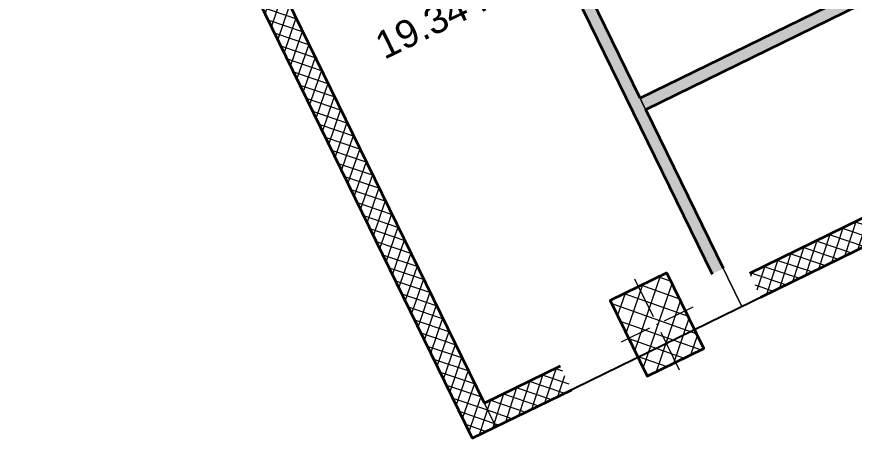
# Model space of a CAD drawing. Header units: metres. Extents: x 7511783 to 7512372, y 4692307 to 4692611.
# Drawn here: x 7512269.13 to 7512277.08, y 4692533.85 to 4692537.85 of the extents above; entities that cross this region are included whole.
import ezdxf

# ---------------------------------------------------------------- set-up
doc = ezdxf.new("R2010")
doc.units = ezdxf.units.M
doc.layers.add('A - Fill Zone_Pen_No__156', color=7, linetype='Continuous', lineweight=0, true_color=0x54689e)
doc.layers.add('A - Muret_Pen_No__102', color=7, linetype='Continuous', lineweight=0, true_color=0xcccccc)
for name, color, linetype, lineweight in [('A - Muret', 7, 'Continuous', 0), ('A - Muret_Pen_No__101', 252, 'Continuous', 0), ('A - Muret_Pen_No__7', 7, 'Continuous', 0), ('A - Pllaka Themel_Pen_No__42', 8, 'Continuous', 0), ('A - Shtyllat', 7, 'Continuous', 0), ('A1 - Bodrumi -1', 7, 'Continuous', 0), ('ARCHICAD Doors_Pen_No__42', 8, 'Continuous', 0), ('garazhat-netw-amiri - b1', 20, 'Continuous', 0), ('Structural - Bearing', 7, 'Continuous', 0), ('Structural - Bearing_Pen_No__20', 1, 'Continuous', 0), ('Structural - Bearing_Pen_No__21', 7, 'Continuous', 0)]:
    doc.layers.add(name, color=color, linetype=linetype, lineweight=lineweight)
doc.styles.add('GENERATED_STYLE_1', font='arial.ttf')
pattern_1 = [(44.99999999999999, (0, 0), (-68.94290863686237, 68.94290863686243), []), (135.0000000000002, (0, 0), (68.94290863686219, 68.94290863686261), [])]

# ---------------------------------------------------------------- blocks, each defined once
blk = doc.blocks.new('Slab_1', base_point=(-1850.000000000003, -20500.83600967443))
at = {"layer": 'A - Pllaka Themel_Pen_No__42', "color": 8, "linetype": 'Continuous', "lineweight": 25, "flags": 128}
blk.add_lwpolyline([(-1850.000000000003, -20500.83600967443), (27400.0000000007, -20500.83534970144), (27400.0000000007, 1500), (-1000, 1500), (-999.9999999999993, -8550.830745419273), (-1850.000000000002, -8550.830745419273)], close=True, dxfattribs=at)
blk = doc.blocks.new('Wall_37', base_point=(-1850.000000000003, -8550.830745419273))
at = {"layer": 'A - Muret_Pen_No__101', "linetype": 'Continuous', "lineweight": 13}
h = blk.add_hatch(dxfattribs=at)
h.set_pattern_fill('CONCRETE_BLOCK', color=252, style=0, pattern_type=2)
h.set_pattern_definition(pattern_1)
h.paths.add_polyline_path([(-1850.000000000003, -8550.830745419273), (-1850.000000000003, -19000.83600967443), (-1600.000000000003, -18750.83612022176), (-1600.000000000003, -8800.830745419273)])
at = {"layer": 'A - Muret_Pen_No__7', "color": 7, "linetype": 'Continuous', "lineweight": 35, "flags": 128}
for points in [[(-1850.000000000003, -8550.830745419273), (-1850.000000000003, -19000.83600967443)], [(-1600.000000000003, -18750.83612022176), (-1600.000000000003, -8800.830745419273)]]:
    blk.add_lwpolyline(points, dxfattribs=at)
blk = doc.blocks.new('Door 22')
at = {"layer": 'ARCHICAD Doors_Pen_No__42', "color": 8, "linetype": 'Continuous', "lineweight": 25}
for p, q in [((-260.3921784050518, 393.9747868736185), (-237.4491209510099, 426.7408686451782)), ((-237.4491209510099, 426.7408686451782), (371.9999999999999, 0)), ((349.0569425459581, -32.76608177155968), (-260.3921784050518, 393.9747868736185)), ((-387, 23.99999999999998), (-437, 23.99999999999998)), ((-437, 23.99999999999998), (-437, 4.99999999999999)), ((-437, 4.99999999999999), (-387, 4.99999999999999)), ((-400, 4.99999999999999), (-437.0000000000001, 4.99999999999999)), ((-400, 4.99999999999999), (-437.0000000000001, 4.99999999999999)), ((-375, 4.99999999999999), (-400, 4.99999999999999)), ((-400, 4.99999999999999), (-400, 0)), ((-400, 0), (-400, 4.99999999999999)), ((-400, 0), (-400, 4.99999999999999)), ((-400, 0), (-375, 0)), ((-372.0000000000001, 0), (-400, 0)), ((-400, 0), (-400, -115)), ((-400, -115), (-400, 0)), ((-400, -115), (-400, 0)), ((-387, 4.99999999999999), (-387, 23.99999999999998)), ((-375, 0), (-375, 4.99999999999999)), ((-372.0000000000001, -40), (-372.0000000000001, 0)), ((371.9999999999999, 0), (349.0569425459581, -32.76608177155968)), ((400, 0), (372.0000000000001, 0)), ((372.0000000000001, 0), (372.0000000000001, -40)), ((400, 4.99999999999999), (375, 4.99999999999999)), ((375, 4.99999999999999), (375, 0)), ((375, 0), (400, 0)), ((437, 23.99999999999998), (387, 23.99999999999998)), ((387, 23.99999999999998), (387, 4.99999999999999)), ((387, 4.99999999999999), (437, 4.99999999999999)), ((400, 0), (400, 4.99999999999999)), ((400, 0), (400, 4.99999999999999)), ((400, 0), (400, 4.99999999999999)), ((400, 4.99999999999999), (437.0000000000001, 4.99999999999999)), ((400, 4.99999999999999), (437.0000000000001, 4.99999999999999)), ((400, -115), (400, 0)), ((400, -115), (400, 0)), ((400, -115), (400, 0)), ((437, 4.99999999999999), (437, 23.99999999999998)), ((-360.0000000000001, -40), (-372.0000000000001, -40)), ((-360.0000000000001, -115), (-360.0000000000001, -40)), ((372.0000000000001, -40), (360.0000000000001, -40)), ((360.0000000000001, -40), (360.0000000000001, -115)), ((-387, -115), (-437, -115)), ((-437, -115), (-437, -134)), ((-400, -115), (-437.0000000000001, -115)), ((-400, -115), (-437.0000000000001, -115)), ((-437, -134), (-387, -134)), ((-400, -115), (-360.0000000000001, -115)), ((-387, -134), (-387, -115)), ((360.0000000000001, -115), (400, -115)), ((437, -115), (387, -115)), ((387, -115), (387, -134)), ((387, -134), (437, -134)), ((400, -115), (437.0000000000001, -115)), ((400, -115), (437.0000000000001, -115)), ((437, -134), (437, -115))]:
    blk.add_line(p, q, dxfattribs=at)
blk.add_arc((371.9999999999999, 0), 744, 145, 180, dxfattribs=at)
blk = doc.blocks.new('Wall_40', base_point=(999.9999999999982, -16800.83534970144))
at = {"layer": 'A - Muret_Pen_No__102', "linetype": 'Continuous', "lineweight": 0, "true_color": 0xcccccc}
for points in [[(999.9999999999982, -16920.83534970144), (3261.950988543974, -16920.83534970144), (3261.950988543974, -16800.83539440496), (999.9999999999982, -16800.83539440496)], [(4061.950943840447, -16800.8353708329), (4061.950943840447, -16920.83534970144), (5939.208283069183, -16920.83534970144), (5939.208283069183, -16800.8353708329)], [(6739.208223226109, -16800.8353544256), (6739.208223226109, -16920.83534970144), (7182.019168114631, -16920.83534970144), (7182.019168114631, -16800.8353544256)], [(9499.999999999996, -16800.8353544256), (7982.019191472307, -16800.8353544256), (7982.019191472307, -16920.83534970144), (9499.999999999996, -16920.83534970144)]]:
    blk.add_hatch(color=254, dxfattribs=at).paths.add_polyline_path(points)
at = {"layer": 'A - Muret_Pen_No__7', "color": 7, "linetype": 'Continuous', "lineweight": 35}
for p, q in [((3261.950970048401, -16800.83534970144), (3224.9509700484, -16800.83534970144)), ((3261.950970048401, -16800.83534970144), (3261.950970048401, -16915.83534970144)), ((4061.950970048401, -16800.83534970144), (4098.950970048401, -16800.83534970144)), ((4061.950970048401, -16800.83534970144), (4061.950970048401, -16915.83534970144)), ((5939.208258649212, -16800.83534970144), (5902.208258649212, -16800.83534970144)), ((5939.208258649212, -16800.83534970144), (5939.208258649212, -16915.83534970144)), ((6739.208258649212, -16800.83534970144), (6776.208258649212, -16800.83534970144)), ((6739.208258649212, -16800.83534970144), (6739.208258649212, -16915.83534970144)), ((7182.019184527484, -16800.83534970144), (7145.019184527484, -16800.83534970144)), ((7182.019184527484, -16800.83534970144), (7182.019184527484, -16915.83534970144)), ((7982.019184527485, -16800.83534970144), (8019.019184527485, -16800.83534970144)), ((7982.019184527485, -16800.83534970144), (7982.019184527485, -16915.83534970144)), ((3261.950970048401, -16920.83534970144), (3224.9509700484, -16920.83534970144)), ((3261.950970048401, -16915.83534970144), (3261.950970048401, -16920.83534970144)), ((4061.950970048401, -16915.83534970144), (4061.950970048401, -16920.83534970144)), ((4061.950970048401, -16920.83534970144), (4098.950970048401, -16920.83534970144)), ((5939.208258649212, -16920.83534970144), (5902.208258649212, -16920.83534970144)), ((5939.208258649212, -16915.83534970144), (5939.208258649212, -16920.83534970144)), ((6739.208258649212, -16915.83534970144), (6739.208258649212, -16920.83534970144)), ((6739.208258649212, -16920.83534970144), (6776.208258649212, -16920.83534970144)), ((7182.019184527484, -16920.83534970144), (7145.019184527484, -16920.83534970144)), ((7182.019184527484, -16915.83534970144), (7182.019184527484, -16920.83534970144)), ((7982.019184527485, -16915.83534970144), (7982.019184527485, -16920.83534970144)), ((7982.019184527485, -16920.83534970144), (8019.019184527485, -16920.83534970144))]:
    blk.add_line(p, q, dxfattribs=at)
at = {"layer": 'A - Muret_Pen_No__7', "color": 7, "linetype": 'Continuous', "lineweight": 35, "flags": 128}
for points in [[(3261.950988543974, -16800.83534970144), (999.9999999999982, -16800.83534970144)], [(5939.208308001332, -16800.83534970144), (4061.950943840447, -16800.83534970144)], [(7182.0191912238, -16800.83534970144), (6739.208263297805, -16800.83534970144)], [(9499.999999999996, -16800.83534970144), (7982.019146520274, -16800.83534970144)], [(999.9999999999982, -16920.83534970144), (3261.950988543973, -16920.83534970144)], [(4061.950943840447, -16920.83534970144), (4299.999999999995, -16920.83534970144)], [(4419.999999999995, -16920.83534970144), (5939.208308001332, -16920.83534970144)], [(6739.208263297805, -16920.83534970144), (6969.999999999997, -16920.83534970144)], [(7089.999999999997, -16920.83534970144), (7182.019191223801, -16920.83534970144)], [(7982.019146520274, -16920.83534970144), (9499.999999999996, -16920.83534970144)]]:
    blk.add_lwpolyline(points, dxfattribs=at)
at = {"layer": 'ARCHICAD Doors_Pen_No__42', "color": 8, "linetype": 'Continuous', "lineweight": 25, "xscale": -1, "zscale": 1000, "rotation": 180}
for p in [(3661.950970048401, -16915.83534970144), (6339.208258649212, -16915.83534970144)]:
    blk.add_blockref('Door 22', p, dxfattribs=at)
at = {"layer": 'ARCHICAD Doors_Pen_No__42', "color": 8, "linetype": 'Continuous', "lineweight": 25, "zscale": 1000, "rotation": 180}
blk.add_blockref('Door 22', (7582.019184527485, -16915.83534970144), dxfattribs=at)
blk = doc.blocks.new('Wall_43', base_point=(999.9999999999973, -19000.83664299364))
at = {"layer": 'A - Muret_Pen_No__102', "linetype": 'Continuous', "lineweight": 0, "true_color": 0xcccccc}
for points in [[(879.9999964032554, -11900.83965125988), (879.9999964032554, -12045.66582456024), (999.9999923857845, -12045.66582456024), (999.9999923857845, -11900.83965125988)], [(879.9999964032554, -18600.83751339242), (999.9999923857845, -18600.83751339242), (999.9999923857845, -12845.66586433567), (879.9999964032554, -12845.66586433567)]]:
    blk.add_hatch(color=254, dxfattribs=at).paths.add_polyline_path(points)
at = {"layer": 'A - Muret_Pen_No__7', "color": 7, "linetype": 'Continuous', "lineweight": 35}
for p, q in [((879.9999999999976, -12045.66582180403), (879.9999999999976, -12008.66582180403)), ((884.9999999999976, -12045.66582180403), (879.9999999999976, -12045.66582180403)), ((999.9999999999976, -12045.66582180403), (884.9999999999976, -12045.66582180403)), ((999.9999999999976, -12045.66582180403), (999.9999999999976, -12008.66582180403)), ((879.9999999999976, -12845.66582180403), (879.9999999999976, -12882.66582180403)), ((884.9999999999976, -12845.66582180403), (879.9999999999976, -12845.66582180403)), ((999.9999999999976, -12845.66582180403), (884.9999999999976, -12845.66582180403)), ((999.9999999999976, -12845.66582180403), (999.9999999999976, -12882.66582180403))]:
    blk.add_line(p, q, dxfattribs=at)
at = {"layer": 'A - Muret_Pen_No__7', "color": 7, "linetype": 'Continuous', "lineweight": 35, "flags": 128}
for points in [[(879.9999999999986, -11900.83965125988), (879.9999999999986, -12045.66584686973)], [(999.9999999999986, -12045.66584799161), (999.9999999999986, -11900.83965125988)], [(879.9999999999984, -12845.6658598376), (879.9999999999973, -18600.83751339242)], [(999.9999999999976, -16800.83534970144), (999.9999999999984, -12845.66586715659)], [(999.9999999999973, -18600.83751339242), (999.9999999999976, -16920.83534970144)]]:
    blk.add_lwpolyline(points, dxfattribs=at)
at = {"layer": 'ARCHICAD Doors_Pen_No__42', "color": 8, "linetype": 'Continuous', "lineweight": 25, "zscale": 1000, "rotation": 89.99999999999999}
blk.add_blockref('Door 22', (884.9999999999985, -12445.66582180403), dxfattribs=at)
blk = doc.blocks.new('Wall_60', base_point=(4049.999999999995, -19000.83861859194))
at = {"layer": 'A - Muret_Pen_No__101', "linetype": 'Continuous', "lineweight": 13}
h = blk.add_hatch(dxfattribs=at)
h.set_pattern_fill('CONCRETE_BLOCK', color=252, style=0, pattern_type=2)
h.set_pattern_definition(pattern_1)
h.paths.add_polyline_path([(-1600.000014687322, -18750.8360836881), (-1850.000000000003, -19000.83598108385), (-800.0000265199667, -19000.83756358871), (-800.0000265199667, -18750.83643535585)])
h = blk.add_hatch(dxfattribs=at)
h.set_pattern_fill('CONCRETE_BLOCK', color=252, style=0, pattern_type=2)
h.set_pattern_definition(pattern_1)
h.paths.add_polyline_path([(4050.000110547347, -18750.83863327927), (1200.000031815357, -18750.83731452522), (1200.000031815357, -19000.83756358871), (4050.00002263041, -19000.83861859194)])
at = {"layer": 'A - Muret_Pen_No__7', "color": 7, "linetype": 'Continuous', "lineweight": 35, "flags": 128}
for points in [[(-799.9999821121131, -18750.83647397329), (-1600.000000000003, -18750.83612022176)], [(4050.000110547347, -18750.83861859197), (1200.000020511829, -18750.83735835211)], [(-1850.000000000003, -19000.83600967443), (-799.9999582756652, -19000.83647397333)], [(1199.999974668094, -19000.83735835212), (4049.999999999995, -19000.83861859194)]]:
    blk.add_lwpolyline(points, dxfattribs=at)
blk = doc.blocks.new('Column_13', base_point=(-68019.82202355302, 187356.8082144757))
at = {"layer": 'Structural - Bearing', "linetype": 'Continuous', "lineweight": 0, "true_color": 0x000000}
h = blk.add_hatch(dxfattribs=at)
h.set_pattern_fill('CONCRETE_BLOCK', color=18, style=0, pattern_type=2)
h.set_pattern_definition([(44.99999999999999, (0, 0), (-91.92387818248316, 91.92387818248324), []), (135.0000000000002, (0, 0), (91.92387818248291, 91.92387818248349), [])])
h.paths.add_polyline_path([(-67719.82202355302, 187756.8082144758), (-68319.82202355302, 187756.8082144758), (-68319.82202355302, 186956.8082144757), (-67719.82202355302, 186956.8082144757)])
at = {"layer": 'Structural - Bearing_Pen_No__20', "color": 1, "linetype": 'Continuous', "lineweight": 0}
for p, q in [((-68019.82202355302, 187436.8082144758), (-68019.82202355302, 187836.8082144757)), ((-68099.82202355302, 187356.8082144757), (-68399.82202355302, 187356.8082144757)), ((-67939.82202355302, 187356.8082144757), (-67639.82202355302, 187356.8082144757)), ((-68019.82202355302, 187276.8082144757), (-68019.82202355302, 186876.8082144758))]:
    blk.add_line(p, q, dxfattribs=at)
blk.add_point((-68019.82202355302, 187356.8082144757), dxfattribs=at)
at = {"layer": 'Structural - Bearing_Pen_No__21', "color": 7, "linetype": 'Continuous', "lineweight": 35, "flags": 128}
blk.add_lwpolyline([(-67719.82202355302, 187756.8082144758), (-68319.82202355302, 187756.8082144758), (-68319.82202355302, 186956.8082144757), (-67719.82202355302, 186956.8082144757)], close=True, dxfattribs=at)

msp = doc.modelspace()

# ---------------------------------------------------------------- linework, layer by layer
at = {"layer": 'garazhat-netw-amiri - b1'}
for points in [[(7512276.014971229, 4692535.102616616), (7512279.033752292, 4692536.577933832), (7512275.69672687, 4692543.406125789), (7512272.677945807, 4692541.930808571), (7512276.014971229, 4692535.102616616)], [(7512270.41223747, 4692540.645442579), (7512273.679009692, 4692533.961002102), (7512276.014971229, 4692535.102616616), (7512272.748199007, 4692541.787057092), (7512270.41223747, 4692540.645442579)]]:
    msp.add_lwpolyline(points, close=True, dxfattribs=at)

# ---------------------------------------------------------------- block references
at = {"layer": 'A - Muret', "color": 7, "lineweight": 35, "xscale": 0.001, "yscale": 0.001, "zscale": 0.001, "rotation": 26.04535599708318}
for name, p in [('Wall_37', (7512268.865983534, 4692543.240004657)), ('Wall_43', (7512276.014971524, 4692535.102616011)), ('Wall_40', (7512275.048989445, 4692537.079200013)), ('Wall_60', (7512278.755234964, 4692536.441815877))]:
    msp.add_blockref(name, p, dxfattribs=at)
at = {"layer": 'A - Shtyllat', "color": 7, "lineweight": 35, "xscale": 0.001, "yscale": 0.001, "zscale": 0.001, "rotation": 26.04535599708318}
msp.add_blockref('Column_13', (7512275.208398029, 4692534.931038534), dxfattribs=at)
at = {"layer": 'A1 - Bodrumi -1', "color": 8, "linetype": 'Continuous', "lineweight": 25, "xscale": 0.001, "yscale": 0.001, "zscale": 0.001, "rotation": 26.04535599708318}
msp.add_blockref('Slab_1', (7512273.454398023, 4692533.851231441), dxfattribs=at)

# ---------------------------------------------------------------- texts
at = {"layer": 'A - Fill Zone_Pen_No__156', "color": 165, "lineweight": 20, "true_color": 0x54689e, "insert": (7512272.620275592, 4692537.437976732), "char_height": 0.2625, "attachment_point": 7, "rotation": 26.045355997083185, "style": 'GENERATED_STYLE_1'}
msp.add_mtext('{\\fArial|b0|i0|c0|p34;19.34 m{\\H0.66x;\\S2^  ;}}', dxfattribs=at)

doc.saveas('drawing.dxf')
